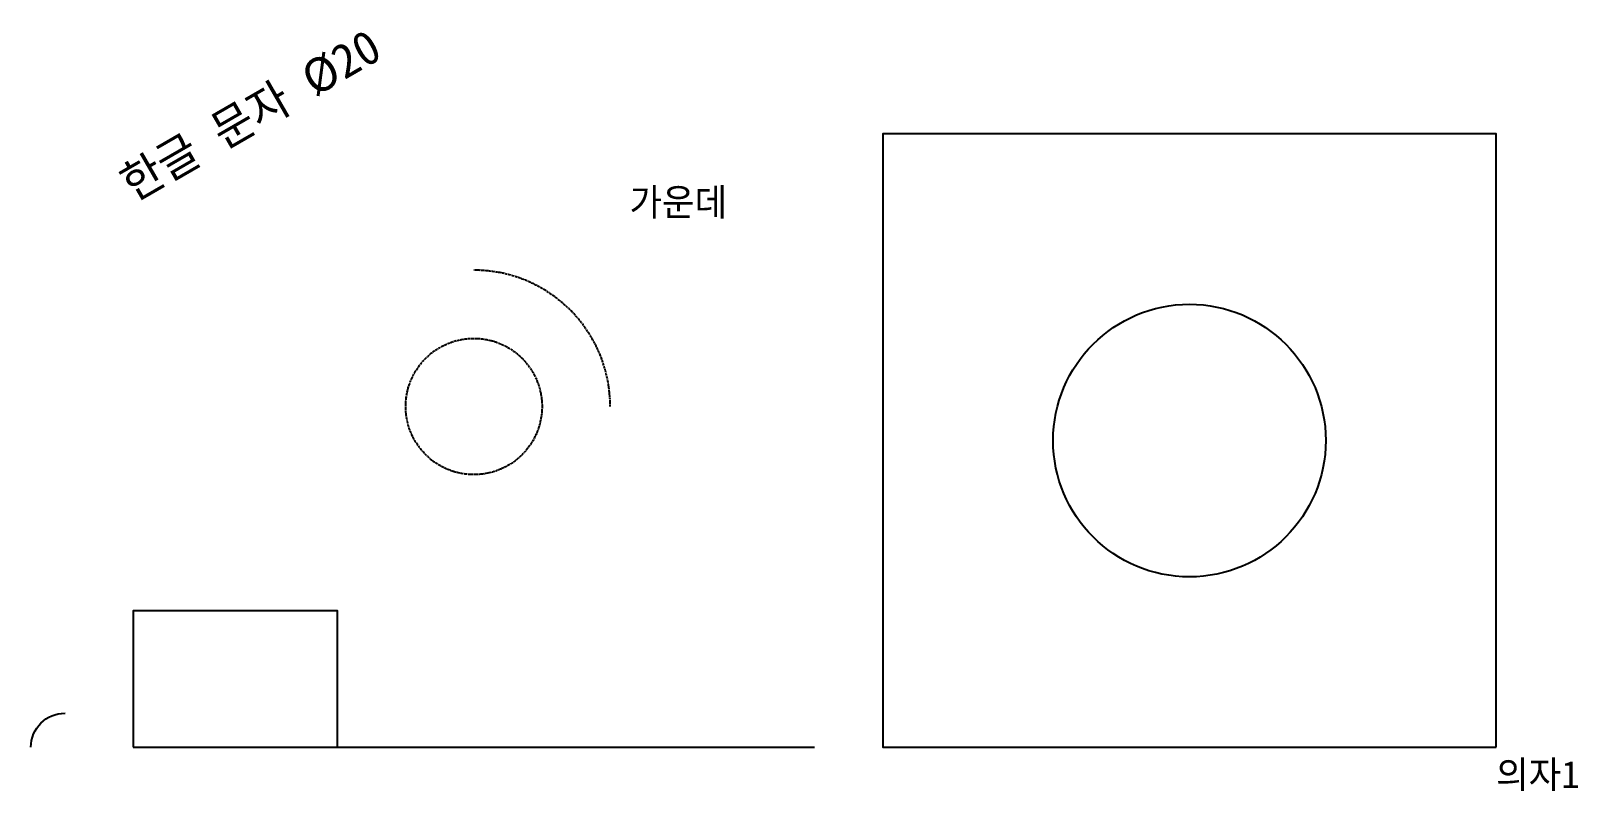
# Model space of a CAD drawing. Extents: x -150 to 2120, y -64 to 1051.
import ezdxf
from ezdxf.enums import TextEntityAlignment as Align

# ---------------------------------------------------------------- set-up
doc = ezdxf.new("R2010")
doc.units = 0
doc.linetypes.add('CENTER', pattern=[5.08, 3.175, -0.635, 0.635, -0.635])
doc.layers.add('벽체', color=7, linetype='Continuous')
doc.layers.add('중심선', color=1, linetype='CENTER')

# ---------------------------------------------------------------- blocks, each defined once
blk = doc.blocks.new('의자')
blk.add_lwpolyline([(0, 0), (450, 0), (450, 450), (0, 450)], close=True)
at = {"color": 0}
blk.add_circle((225, 225), 100, dxfattribs=at)
blk.add_attdef('NO', (0, -60), '', height=40)

msp = doc.modelspace()

# ---------------------------------------------------------------- linework, layer by layer
msp.add_lwpolyline([(0, 0), (300, 0), (300, 200), (0, 200)], close=True)
at = {"extrusion": (0, 0, -1)}
msp.add_arc((100, 0), 50, 0, 90, dxfattribs=at)
at = {"layer": '벽체'}
msp.add_line((0, 0), (1000, 0), dxfattribs=at)
at = {"layer": '중심선'}
msp.add_circle((500, 500), 100, dxfattribs=at)
at = {"layer": '중심선', "color": 5}
msp.add_arc((500, 500), 200, 0, 90, dxfattribs=at)

# ---------------------------------------------------------------- block references
at = {"layer": '벽체', "color": 3}
ref = msp.add_blockref('의자', (2000, 0), dxfattribs=dict(at, xscale=2, yscale=2, rotation=90))
ref.add_attrib('NO', '의자1', (2000, -60), dxfattribs={"height": 40})

# ---------------------------------------------------------------- texts
msp.add_text('가운데', height=40).set_placement((800, 800), align=Align.MIDDLE_CENTER)
at = {"layer": '벽체'}
msp.add_text('한글 문자 Ø20', height=50, rotation=30, dxfattribs=at).set_placement((0, 800))

doc.saveas('drawing.dxf')
